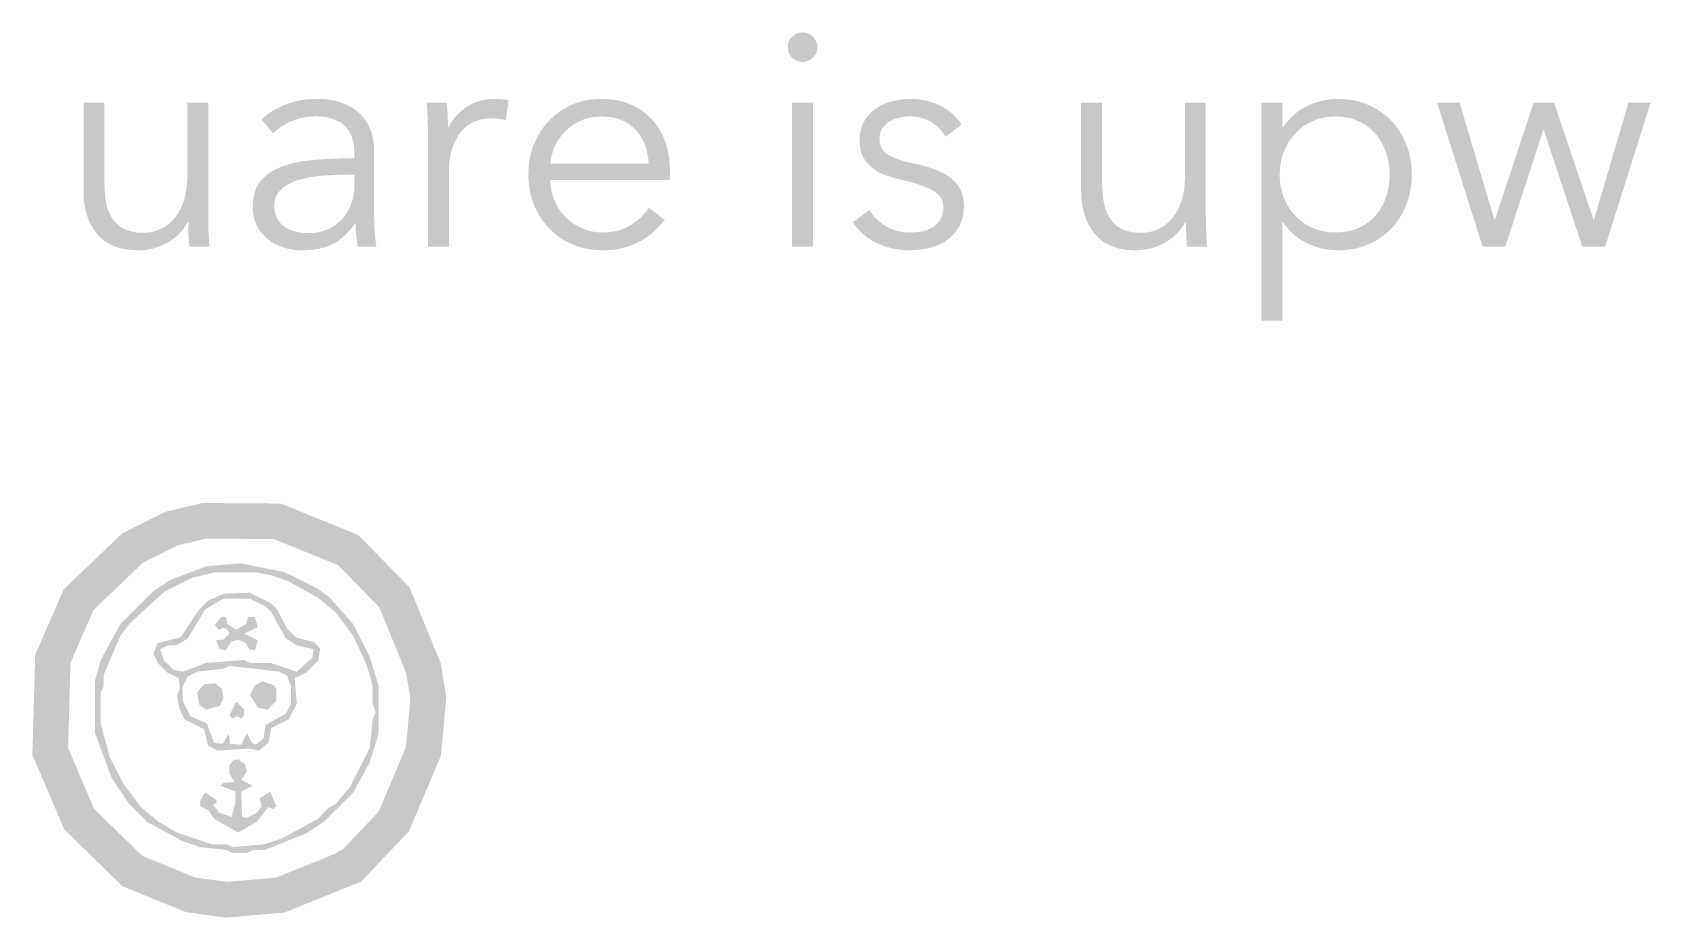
# Model space of a CAD drawing. Header units: millimetres. Extents: x 6 to 297, y 55 to 451.
# Drawn here: x 41.02 to 54.69, y 225.33 to 232.81 of the extents above; entities that cross this region are included whole.
import ezdxf

# ---------------------------------------------------------------- set-up
doc = ezdxf.new("R2010")
doc.units = ezdxf.units.MM
doc.layers.add('RASTER', color=7, linetype='Continuous')

msp = doc.modelspace()

# ---------------------------------------------------------------- hatches: boundary and pattern name
at = {"layer": 'RASTER'}
h = msp.add_hatch(color=7, dxfattribs=at)
h.paths.add_polyline_path([(47.616, 231), (47.439, 231), (47.439, 232.217), (47.616, 232.217)])
h.paths.add_polyline_path([(47.652, 232.685), (47.652, 232.671), (47.65, 232.659), (47.647, 232.647), (47.642, 232.635), (47.637, 232.624), (47.63, 232.614), (47.622, 232.604), (47.613, 232.595), (47.603, 232.587), (47.593, 232.58), (47.583, 232.574), (47.572, 232.569), (47.561, 232.565), (47.55, 232.562), (47.539, 232.561), (47.527, 232.56), (47.516, 232.561), (47.504, 232.562), (47.493, 232.565), (47.483, 232.569), (47.472, 232.574), (47.462, 232.58), (47.451, 232.587), (47.442, 232.595), (47.432, 232.604), (47.425, 232.614), (47.418, 232.624), (47.412, 232.635), (47.408, 232.647), (47.405, 232.659), (47.403, 232.671), (47.403, 232.685), (47.403, 232.698), (47.405, 232.711), (47.408, 232.723), (47.412, 232.735), (47.418, 232.745), (47.425, 232.756), (47.432, 232.765), (47.442, 232.775), (47.451, 232.783), (47.462, 232.79), (47.472, 232.796), (47.483, 232.801), (47.493, 232.805), (47.504, 232.807), (47.516, 232.809), (47.527, 232.81), (47.539, 232.809), (47.55, 232.807), (47.561, 232.805), (47.572, 232.801), (47.583, 232.796), (47.593, 232.79), (47.603, 232.783), (47.613, 232.775), (47.622, 232.765), (47.63, 232.756), (47.637, 232.745), (47.642, 232.735), (47.647, 232.723), (47.65, 232.711), (47.652, 232.698), (47.652, 232.685)])
h = msp.add_hatch(color=7, dxfattribs=at)
h.paths.add_polyline_path([(43.742, 231.785), (43.74, 231.824), (43.737, 231.859), (43.73, 231.893), (43.721, 231.924), (43.709, 231.952), (43.695, 231.978), (43.678, 232.001), (43.659, 232.022), (43.637, 232.04), (43.612, 232.056), (43.586, 232.069), (43.557, 232.08), (43.525, 232.089), (43.491, 232.095), (43.455, 232.099), (43.417, 232.1), (43.39, 232.099), (43.363, 232.097), (43.337, 232.094), (43.311, 232.09), (43.286, 232.085), (43.262, 232.078), (43.238, 232.07), (43.214, 232.061), (43.191, 232.051), (43.169, 232.04), (43.148, 232.028), (43.128, 232.015), (43.108, 232.002), (43.09, 231.988), (43.072, 231.973), (43.055, 231.957), (42.957, 232.074), (42.976, 232.092), (42.997, 232.11), (43.02, 232.127), (43.044, 232.143), (43.07, 232.158), (43.097, 232.172), (43.125, 232.186), (43.156, 232.199), (43.187, 232.21), (43.219, 232.22), (43.253, 232.229), (43.287, 232.236), (43.323, 232.241), (43.359, 232.245), (43.397, 232.247), (43.435, 232.248), (43.459, 232.248), (43.484, 232.246), (43.507, 232.244), (43.531, 232.241), (43.553, 232.237), (43.576, 232.233), (43.598, 232.227), (43.62, 232.221), (43.641, 232.213), (43.661, 232.205), (43.681, 232.196), (43.7, 232.187), (43.719, 232.176), (43.737, 232.164), (43.754, 232.152), (43.77, 232.139), (43.786, 232.125), (43.801, 232.11), (43.815, 232.094), (43.828, 232.077), (43.84, 232.059), (43.852, 232.041), (43.862, 232.021), (43.872, 232.001), (43.88, 231.98), (43.888, 231.958), (43.894, 231.935), (43.899, 231.911), (43.903, 231.886), (43.906, 231.86), (43.908, 231.834), (43.908, 231.806), (43.908, 231.273), (43.908, 231.255), (43.909, 231.238), (43.909, 231.22), (43.909, 231.201), (43.91, 231.183), (43.911, 231.165), (43.912, 231.146), (43.913, 231.127), (43.915, 231.109), (43.916, 231.091), (43.918, 231.074), (43.92, 231.058), (43.922, 231.042), (43.924, 231.027), (43.926, 231.013), (43.929, 231), (43.77, 231), (43.768, 231.011), (43.767, 231.023), (43.765, 231.034), (43.763, 231.046), (43.762, 231.058), (43.76, 231.071), (43.759, 231.083), (43.757, 231.096), (43.756, 231.109), (43.755, 231.122), (43.754, 231.135), (43.754, 231.148), (43.753, 231.16), (43.753, 231.173), (43.752, 231.185), (43.752, 231.198), (43.747, 231.198), (43.726, 231.168), (43.704, 231.141), (43.681, 231.116), (43.658, 231.093), (43.634, 231.072), (43.61, 231.053), (43.584, 231.037), (43.558, 231.022), (43.532, 231.01), (43.503, 230.999), (43.473, 230.99), (43.442, 230.982), (43.41, 230.976), (43.376, 230.972), (43.341, 230.97), (43.305, 230.969), (43.287, 230.969), (43.27, 230.97), (43.252, 230.972), (43.234, 230.974), (43.216, 230.976), (43.198, 230.98), (43.179, 230.984), (43.161, 230.988), (43.142, 230.994), (43.124, 231), (43.107, 231.006), (43.09, 231.014), (43.073, 231.022), (43.057, 231.031), (43.041, 231.041), (43.025, 231.052), (43.011, 231.063), (42.996, 231.076), (42.983, 231.089), (42.97, 231.103), (42.957, 231.117), (42.946, 231.133), (42.934, 231.149), (42.924, 231.166), (42.915, 231.184), (42.906, 231.203), (42.9, 231.223), (42.894, 231.244), (42.889, 231.266), (42.886, 231.289), (42.884, 231.313), (42.884, 231.338), (42.885, 231.372), (42.888, 231.405), (42.894, 231.435), (42.902, 231.464), (42.912, 231.491), (42.924, 231.516), (42.939, 231.539), (42.955, 231.56), (42.974, 231.58), (42.994, 231.599), (43.016, 231.616), (43.039, 231.632), (43.063, 231.646), (43.09, 231.66), (43.117, 231.672), (43.146, 231.682), (43.177, 231.692), (43.208, 231.701), (43.241, 231.709), (43.275, 231.716), (43.31, 231.722), (43.346, 231.727), (43.383, 231.731), (43.421, 231.735), (43.46, 231.737), (43.499, 231.74), (43.538, 231.742), (43.578, 231.743), (43.619, 231.745), (43.659, 231.745), (43.7, 231.746), (43.742, 231.746)])
h.paths.add_polyline_path([(43.69, 231.608), (43.662, 231.608), (43.635, 231.608), (43.608, 231.607), (43.58, 231.606), (43.553, 231.605), (43.525, 231.603), (43.498, 231.601), (43.47, 231.599), (43.443, 231.597), (43.416, 231.594), (43.39, 231.59), (43.365, 231.586), (43.34, 231.581), (43.316, 231.575), (43.293, 231.569), (43.27, 231.563), (43.248, 231.556), (43.227, 231.548), (43.207, 231.539), (43.188, 231.529), (43.17, 231.519), (43.154, 231.508), (43.138, 231.496), (43.123, 231.484), (43.11, 231.47), (43.098, 231.455), (43.088, 231.44), (43.08, 231.423), (43.074, 231.405), (43.069, 231.387), (43.067, 231.367), (43.066, 231.346), (43.066, 231.33), (43.067, 231.315), (43.069, 231.3), (43.072, 231.286), (43.075, 231.273), (43.08, 231.26), (43.085, 231.248), (43.09, 231.237), (43.097, 231.226), (43.104, 231.216), (43.111, 231.206), (43.119, 231.197), (43.128, 231.188), (43.137, 231.18), (43.147, 231.172), (43.157, 231.165), (43.167, 231.159), (43.178, 231.152), (43.189, 231.147), (43.201, 231.142), (43.212, 231.137), (43.224, 231.133), (43.237, 231.129), (43.249, 231.126), (43.262, 231.123), (43.275, 231.121), (43.287, 231.119), (43.3, 231.117), (43.313, 231.116), (43.326, 231.115), (43.339, 231.115), (43.352, 231.114), (43.375, 231.115), (43.397, 231.116), (43.419, 231.119), (43.44, 231.123), (43.461, 231.127), (43.48, 231.133), (43.5, 231.139), (43.518, 231.147), (43.536, 231.155), (43.553, 231.165), (43.57, 231.175), (43.585, 231.185), (43.6, 231.197), (43.614, 231.209), (43.628, 231.222), (43.64, 231.235), (43.652, 231.25), (43.664, 231.264), (43.674, 231.28), (43.684, 231.295), (43.693, 231.312), (43.701, 231.329), (43.709, 231.346), (43.716, 231.364), (43.722, 231.382), (43.727, 231.401), (43.732, 231.42), (43.735, 231.439), (43.738, 231.458), (43.74, 231.478), (43.741, 231.497), (43.742, 231.517), (43.742, 231.608)], flags=0)
for points in [[(44.363, 231.949), (44.363, 231.962), (44.363, 231.975), (44.363, 231.99), (44.363, 232.006), (44.362, 232.022), (44.362, 232.039), (44.361, 232.057), (44.361, 232.076), (44.36, 232.096), (44.359, 232.114), (44.358, 232.133), (44.357, 232.15), (44.356, 232.168), (44.355, 232.185), (44.354, 232.201), (44.353, 232.217), (44.522, 232.217), (44.523, 232.204), (44.524, 232.191), (44.525, 232.178), (44.526, 232.165), (44.527, 232.151), (44.528, 232.137), (44.529, 232.122), (44.53, 232.108), (44.53, 232.093), (44.531, 232.079), (44.531, 232.066), (44.532, 232.053), (44.532, 232.041), (44.532, 232.03), (44.532, 232.019), (44.532, 232.009), (44.537, 232.009), (44.551, 232.035), (44.567, 232.06), (44.584, 232.083), (44.602, 232.105), (44.623, 232.126), (44.645, 232.146), (44.668, 232.164), (44.693, 232.182), (44.72, 232.197), (44.747, 232.211), (44.775, 232.222), (44.804, 232.231), (44.834, 232.239), (44.864, 232.244), (44.895, 232.247), (44.927, 232.248), (44.936, 232.248), (44.944, 232.248), (44.952, 232.248), (44.96, 232.247), (44.967, 232.247), (44.974, 232.247), (44.982, 232.246), (44.988, 232.245), (44.995, 232.245), (45.002, 232.244), (45.009, 232.243), (45.016, 232.242), (45.023, 232.24), (45.03, 232.239), (45.037, 232.237), (45.044, 232.235), (45.021, 232.069), (45.017, 232.07), (45.012, 232.071), (45.006, 232.073), (45, 232.074), (44.993, 232.075), (44.986, 232.076), (44.978, 232.078), (44.969, 232.079), (44.96, 232.08), (44.951, 232.081), (44.942, 232.082), (44.933, 232.083), (44.924, 232.083), (44.914, 232.084), (44.905, 232.084), (44.896, 232.084), (44.879, 232.084), (44.861, 232.083), (44.844, 232.081), (44.827, 232.078), (44.81, 232.074), (44.794, 232.07), (44.777, 232.064), (44.761, 232.058), (44.745, 232.051), (44.73, 232.043), (44.715, 232.034), (44.7, 232.025), (44.686, 232.014), (44.673, 232.002), (44.66, 231.99), (44.648, 231.976), (44.636, 231.962), (44.625, 231.946), (44.614, 231.93), (44.604, 231.913), (44.595, 231.894), (44.586, 231.875), (44.578, 231.855), (44.57, 231.833), (44.563, 231.811), (44.557, 231.788), (44.552, 231.763), (44.547, 231.737), (44.544, 231.711), (44.542, 231.683), (44.54, 231.654), (44.54, 231.624), (44.54, 231), (44.363, 231), (44.363, 231.949)], [(48.734, 231.928), (48.723, 231.947), (48.712, 231.964), (48.699, 231.981), (48.685, 231.997), (48.669, 232.012), (48.653, 232.026), (48.635, 232.039), (48.616, 232.052), (48.595, 232.063), (48.574, 232.073), (48.553, 232.081), (48.531, 232.088), (48.508, 232.093), (48.484, 232.097), (48.46, 232.099), (48.435, 232.1), (48.423, 232.1), (48.411, 232.099), (48.4, 232.098), (48.388, 232.097), (48.376, 232.096), (48.365, 232.094), (48.353, 232.092), (48.341, 232.089), (48.33, 232.087), (48.318, 232.083), (48.308, 232.08), (48.297, 232.076), (48.287, 232.071), (48.277, 232.066), (48.267, 232.061), (48.258, 232.056), (48.249, 232.05), (48.241, 232.043), (48.233, 232.036), (48.225, 232.029), (48.218, 232.021), (48.211, 232.013), (48.205, 232.005), (48.199, 231.996), (48.194, 231.986), (48.19, 231.977), (48.186, 231.967), (48.183, 231.956), (48.181, 231.945), (48.179, 231.934), (48.178, 231.922), (48.177, 231.91), (48.178, 231.889), (48.182, 231.87), (48.187, 231.851), (48.195, 231.834), (48.205, 231.818), (48.217, 231.804), (48.231, 231.791), (48.248, 231.779), (48.266, 231.768), (48.288, 231.757), (48.312, 231.747), (48.338, 231.737), (48.367, 231.727), (48.398, 231.718), (48.432, 231.71), (48.469, 231.702), (48.521, 231.69), (48.569, 231.677), (48.615, 231.663), (48.656, 231.648), (48.694, 231.631), (48.729, 231.613), (48.76, 231.594), (48.787, 231.573), (48.811, 231.551), (48.832, 231.527), (48.85, 231.502), (48.864, 231.474), (48.875, 231.445), (48.883, 231.414), (48.888, 231.381), (48.89, 231.346), (48.889, 231.32), (48.887, 231.296), (48.884, 231.272), (48.88, 231.25), (48.874, 231.228), (48.867, 231.208), (48.859, 231.189), (48.85, 231.17), (48.839, 231.153), (48.828, 231.136), (48.816, 231.12), (48.803, 231.105), (48.789, 231.091), (48.775, 231.078), (48.76, 231.065), (48.744, 231.053), (48.728, 231.042), (48.711, 231.032), (48.693, 231.023), (48.675, 231.014), (48.656, 231.007), (48.637, 231), (48.618, 230.994), (48.597, 230.988), (48.577, 230.984), (48.556, 230.98), (48.536, 230.976), (48.515, 230.974), (48.494, 230.972), (48.474, 230.97), (48.453, 230.969), (48.432, 230.969), (48.398, 230.97), (48.364, 230.972), (48.33, 230.977), (48.296, 230.983), (48.263, 230.991), (48.23, 231.001), (48.197, 231.013), (48.164, 231.026), (48.133, 231.041), (48.102, 231.059), (48.073, 231.078), (48.046, 231.099), (48.02, 231.123), (47.996, 231.148), (47.973, 231.176), (47.951, 231.205), (48.092, 231.309), (48.104, 231.29), (48.118, 231.271), (48.133, 231.253), (48.149, 231.235), (48.167, 231.219), (48.187, 231.203), (48.207, 231.188), (48.229, 231.174), (48.252, 231.161), (48.276, 231.15), (48.3, 231.141), (48.325, 231.133), (48.35, 231.127), (48.376, 231.123), (48.403, 231.12), (48.43, 231.12), (48.444, 231.12), (48.458, 231.12), (48.472, 231.121), (48.485, 231.122), (48.499, 231.124), (48.512, 231.125), (48.526, 231.128), (48.539, 231.13), (48.552, 231.133), (48.564, 231.136), (48.576, 231.14), (48.588, 231.144), (48.599, 231.149), (48.609, 231.154), (48.62, 231.16), (48.63, 231.166), (48.639, 231.173), (48.648, 231.18), (48.657, 231.188), (48.665, 231.196), (48.672, 231.204), (48.68, 231.213), (48.686, 231.223), (48.692, 231.233), (48.698, 231.243), (48.702, 231.254), (48.706, 231.266), (48.71, 231.278), (48.712, 231.291), (48.714, 231.304), (48.715, 231.318), (48.716, 231.333), (48.714, 231.356), (48.71, 231.378), (48.703, 231.398), (48.693, 231.417), (48.68, 231.434), (48.664, 231.45), (48.645, 231.464), (48.623, 231.477), (48.599, 231.489), (48.572, 231.501), (48.543, 231.512), (48.511, 231.524), (48.476, 231.535), (48.439, 231.546), (48.399, 231.556), (48.357, 231.567), (48.343, 231.57), (48.329, 231.574), (48.315, 231.577), (48.301, 231.581), (48.286, 231.586), (48.271, 231.59), (48.256, 231.595), (48.241, 231.599), (48.226, 231.604), (48.211, 231.61), (48.197, 231.616), (48.182, 231.623), (48.168, 231.631), (48.155, 231.639), (48.141, 231.647), (48.128, 231.657), (48.115, 231.666), (48.103, 231.677), (48.092, 231.688), (48.081, 231.699), (48.07, 231.711), (48.06, 231.724), (48.051, 231.737), (48.042, 231.751), (48.034, 231.766), (48.027, 231.782), (48.022, 231.798), (48.017, 231.816), (48.013, 231.834), (48.011, 231.853), (48.009, 231.873), (48.008, 231.894), (48.009, 231.917), (48.011, 231.939), (48.014, 231.961), (48.018, 231.981), (48.023, 232.001), (48.029, 232.019), (48.036, 232.037), (48.045, 232.054), (48.054, 232.071), (48.065, 232.086), (48.076, 232.101), (48.087, 232.115), (48.1, 232.128), (48.113, 232.141), (48.127, 232.152), (48.142, 232.164), (48.158, 232.174), (48.174, 232.184), (48.191, 232.193), (48.208, 232.201), (48.225, 232.208), (48.243, 232.215), (48.262, 232.222), (48.281, 232.227), (48.301, 232.232), (48.321, 232.236), (48.341, 232.24), (48.361, 232.243), (48.381, 232.245), (48.401, 232.247), (48.422, 232.248), (48.443, 232.248), (48.474, 232.247), (48.506, 232.244), (48.537, 232.24), (48.568, 232.234), (48.599, 232.226), (48.629, 232.216), (48.66, 232.204), (48.69, 232.191), (48.719, 232.176), (48.746, 232.159), (48.771, 232.141), (48.794, 232.122), (48.816, 232.101), (48.835, 232.079), (48.853, 232.055), (48.869, 232.03)], [(42.348, 231), (42.347, 231.013), (42.346, 231.025), (42.345, 231.039), (42.344, 231.052), (42.343, 231.066), (42.342, 231.08), (42.341, 231.094), (42.34, 231.109), (42.34, 231.124), (42.339, 231.138), (42.339, 231.151), (42.338, 231.164), (42.338, 231.176), (42.338, 231.187), (42.338, 231.198), (42.338, 231.208), (42.333, 231.208), (42.319, 231.182), (42.303, 231.157), (42.284, 231.134), (42.264, 231.111), (42.242, 231.09), (42.218, 231.071), (42.192, 231.052), (42.164, 231.035), (42.134, 231.02), (42.104, 231.006), (42.074, 230.995), (42.043, 230.985), (42.012, 230.978), (41.981, 230.973), (41.949, 230.97), (41.917, 230.969), (41.861, 230.971), (41.808, 230.977), (41.759, 230.988), (41.714, 231.003), (41.673, 231.023), (41.635, 231.046), (41.6, 231.074), (41.57, 231.107), (41.542, 231.142), (41.519, 231.181), (41.499, 231.222), (41.483, 231.267), (41.47, 231.313), (41.461, 231.363), (41.456, 231.415), (41.454, 231.471), (41.454, 232.217), (41.631, 232.217), (41.631, 231.543), (41.631, 231.52), (41.632, 231.496), (41.633, 231.474), (41.635, 231.452), (41.637, 231.43), (41.639, 231.409), (41.643, 231.389), (41.646, 231.369), (41.65, 231.35), (41.655, 231.332), (41.661, 231.314), (41.667, 231.297), (41.674, 231.28), (41.682, 231.265), (41.69, 231.25), (41.699, 231.235), (41.709, 231.222), (41.72, 231.209), (41.731, 231.197), (41.744, 231.186), (41.757, 231.175), (41.771, 231.165), (41.785, 231.156), (41.801, 231.148), (41.817, 231.141), (41.835, 231.135), (41.853, 231.129), (41.873, 231.125), (41.893, 231.121), (41.915, 231.119), (41.937, 231.117), (41.961, 231.117), (41.978, 231.117), (41.996, 231.119), (42.013, 231.121), (42.03, 231.124), (42.047, 231.128), (42.064, 231.133), (42.081, 231.139), (42.097, 231.146), (42.114, 231.153), (42.13, 231.162), (42.145, 231.171), (42.16, 231.182), (42.175, 231.193), (42.189, 231.205), (42.202, 231.219), (42.216, 231.233), (42.228, 231.248), (42.24, 231.264), (42.252, 231.281), (42.262, 231.299), (42.272, 231.318), (42.282, 231.338), (42.291, 231.359), (42.299, 231.381), (42.306, 231.404), (42.312, 231.428), (42.318, 231.453), (42.322, 231.479), (42.326, 231.506), (42.328, 231.534), (42.33, 231.563), (42.33, 231.593), (42.33, 232.217), (42.507, 232.217), (42.507, 231.268), (42.507, 231.255), (42.507, 231.241), (42.507, 231.227), (42.507, 231.211), (42.508, 231.195), (42.508, 231.178), (42.509, 231.159), (42.509, 231.14), (42.51, 231.121), (42.511, 231.102), (42.512, 231.084), (42.513, 231.066), (42.514, 231.049), (42.515, 231.032), (42.516, 231.016), (42.517, 231)], [(50.775, 231), (50.774, 231.013), (50.772, 231.025), (50.771, 231.039), (50.77, 231.052), (50.769, 231.066), (50.768, 231.08), (50.768, 231.094), (50.767, 231.109), (50.766, 231.124), (50.766, 231.138), (50.765, 231.151), (50.765, 231.164), (50.765, 231.176), (50.765, 231.187), (50.764, 231.198), (50.764, 231.208), (50.759, 231.208), (50.745, 231.182), (50.729, 231.157), (50.711, 231.134), (50.691, 231.111), (50.669, 231.09), (50.645, 231.071), (50.618, 231.052), (50.59, 231.035), (50.561, 231.02), (50.531, 231.006), (50.501, 230.995), (50.47, 230.985), (50.439, 230.978), (50.407, 230.973), (50.375, 230.97), (50.343, 230.969), (50.287, 230.971), (50.235, 230.977), (50.186, 230.988), (50.141, 231.003), (50.099, 231.023), (50.061, 231.046), (50.027, 231.074), (49.996, 231.107), (49.969, 231.142), (49.945, 231.181), (49.926, 231.222), (49.909, 231.267), (49.897, 231.313), (49.888, 231.363), (49.882, 231.415), (49.88, 231.471), (49.88, 232.217), (50.057, 232.217), (50.057, 231.543), (50.057, 231.52), (50.058, 231.496), (50.059, 231.474), (50.061, 231.452), (50.063, 231.43), (50.066, 231.409), (50.069, 231.389), (50.073, 231.369), (50.077, 231.35), (50.082, 231.332), (50.088, 231.314), (50.094, 231.297), (50.101, 231.28), (50.109, 231.265), (50.117, 231.25), (50.126, 231.235), (50.136, 231.222), (50.147, 231.209), (50.158, 231.197), (50.17, 231.186), (50.183, 231.175), (50.197, 231.165), (50.212, 231.156), (50.228, 231.148), (50.244, 231.141), (50.261, 231.135), (50.28, 231.129), (50.299, 231.125), (50.32, 231.121), (50.341, 231.119), (50.364, 231.117), (50.387, 231.117), (50.405, 231.117), (50.422, 231.119), (50.44, 231.121), (50.457, 231.124), (50.474, 231.128), (50.491, 231.133), (50.507, 231.139), (50.524, 231.146), (50.54, 231.153), (50.556, 231.162), (50.572, 231.171), (50.587, 231.182), (50.601, 231.193), (50.615, 231.205), (50.629, 231.219), (50.642, 231.233), (50.655, 231.248), (50.667, 231.264), (50.678, 231.281), (50.689, 231.299), (50.699, 231.318), (50.709, 231.338), (50.717, 231.359), (50.725, 231.381), (50.733, 231.404), (50.739, 231.428), (50.744, 231.453), (50.749, 231.479), (50.752, 231.506), (50.755, 231.534), (50.756, 231.563), (50.757, 231.593), (50.757, 232.217), (50.933, 232.217), (50.933, 231.268), (50.933, 231.255), (50.934, 231.241), (50.934, 231.227), (50.934, 231.211), (50.934, 231.195), (50.935, 231.178), (50.935, 231.159), (50.936, 231.14), (50.937, 231.121), (50.937, 231.102), (50.938, 231.084), (50.939, 231.066), (50.94, 231.049), (50.941, 231.032), (50.943, 231.016), (50.944, 231)], [(53.076, 232.217), (53.37, 231.229), (53.375, 231.229), (53.702, 232.217), (53.874, 232.217), (54.207, 231.229), (54.212, 231.229), (54.503, 232.217), (54.69, 232.217), (54.306, 231), (54.113, 231), (53.788, 231.985), (53.783, 231.985), (53.463, 231), (53.271, 231), (52.886, 232.217)]]:
    msp.add_hatch(color=7, dxfattribs=at).paths.add_polyline_path(points)
h = msp.add_hatch(color=7, dxfattribs=at)
h.paths.add_polyline_path([(46.227, 231.702), (46.224, 231.744), (46.218, 231.784), (46.208, 231.822), (46.196, 231.859), (46.181, 231.894), (46.162, 231.926), (46.141, 231.958), (46.117, 231.987), (46.09, 232.013), (46.06, 232.036), (46.028, 232.056), (45.992, 232.072), (45.955, 232.084), (45.914, 232.093), (45.87, 232.098), (45.824, 232.1), (45.803, 232.099), (45.781, 232.098), (45.76, 232.095), (45.739, 232.092), (45.719, 232.087), (45.699, 232.082), (45.68, 232.075), (45.661, 232.067), (45.642, 232.059), (45.624, 232.05), (45.607, 232.04), (45.59, 232.029), (45.573, 232.018), (45.558, 232.005), (45.543, 231.993), (45.528, 231.979), (45.514, 231.965), (45.501, 231.95), (45.488, 231.935), (45.477, 231.919), (45.466, 231.903), (45.455, 231.886), (45.446, 231.869), (45.437, 231.852), (45.429, 231.834), (45.422, 231.815), (45.416, 231.797), (45.41, 231.778), (45.406, 231.76), (45.402, 231.741), (45.4, 231.721), (45.398, 231.702)], flags=0)
h.paths.add_polyline_path([(46.407, 231.645), (46.407, 231.64), (46.407, 231.636), (46.407, 231.631), (46.407, 231.626), (46.407, 231.621), (46.407, 231.616), (46.407, 231.611), (46.407, 231.606), (46.407, 231.601), (46.407, 231.595), (46.406, 231.59), (46.406, 231.584), (46.406, 231.579), (46.405, 231.573), (46.405, 231.567), (46.404, 231.562), (45.395, 231.562), (45.397, 231.539), (45.399, 231.517), (45.402, 231.495), (45.406, 231.473), (45.411, 231.452), (45.417, 231.431), (45.424, 231.41), (45.432, 231.39), (45.441, 231.37), (45.45, 231.351), (45.461, 231.332), (45.472, 231.315), (45.484, 231.297), (45.497, 231.281), (45.511, 231.265), (45.525, 231.25), (45.541, 231.235), (45.557, 231.221), (45.573, 231.208), (45.59, 231.196), (45.608, 231.184), (45.627, 231.174), (45.646, 231.164), (45.666, 231.155), (45.686, 231.146), (45.707, 231.139), (45.728, 231.133), (45.75, 231.128), (45.772, 231.125), (45.794, 231.122), (45.817, 231.12), (45.84, 231.12), (45.874, 231.121), (45.907, 231.124), (45.938, 231.129), (45.968, 231.136), (45.998, 231.144), (46.025, 231.155), (46.052, 231.168), (46.078, 231.183), (46.102, 231.2), (46.125, 231.216), (46.146, 231.234), (46.166, 231.252), (46.184, 231.271), (46.201, 231.29), (46.216, 231.31), (46.23, 231.33), (46.363, 231.226), (46.335, 231.193), (46.307, 231.162), (46.278, 231.134), (46.248, 231.108), (46.217, 231.084), (46.186, 231.063), (46.155, 231.045), (46.122, 231.029), (46.089, 231.015), (46.055, 231.002), (46.021, 230.992), (45.986, 230.984), (45.95, 230.977), (45.914, 230.973), (45.877, 230.97), (45.84, 230.969), (45.807, 230.97), (45.774, 230.972), (45.741, 230.976), (45.71, 230.981), (45.679, 230.988), (45.648, 230.996), (45.618, 231.006), (45.589, 231.017), (45.561, 231.03), (45.533, 231.043), (45.507, 231.058), (45.482, 231.074), (45.457, 231.092), (45.434, 231.11), (45.412, 231.13), (45.39, 231.151), (45.37, 231.173), (45.351, 231.196), (45.333, 231.22), (45.316, 231.244), (45.3, 231.27), (45.285, 231.297), (45.271, 231.325), (45.259, 231.354), (45.248, 231.383), (45.238, 231.413), (45.23, 231.444), (45.223, 231.476), (45.218, 231.508), (45.214, 231.541), (45.212, 231.574), (45.211, 231.608), (45.212, 231.643), (45.214, 231.676), (45.217, 231.709), (45.223, 231.741), (45.229, 231.773), (45.237, 231.803), (45.247, 231.834), (45.258, 231.863), (45.27, 231.892), (45.283, 231.92), (45.298, 231.947), (45.314, 231.972), (45.33, 231.997), (45.348, 232.021), (45.367, 232.044), (45.388, 232.066), (45.409, 232.087), (45.431, 232.107), (45.454, 232.125), (45.478, 232.142), (45.503, 232.159), (45.528, 232.173), (45.555, 232.187), (45.583, 232.2), (45.611, 232.211), (45.64, 232.221), (45.669, 232.229), (45.699, 232.236), (45.729, 232.241), (45.761, 232.245), (45.792, 232.247), (45.824, 232.248), (45.86, 232.247), (45.894, 232.245), (45.927, 232.241), (45.959, 232.236), (45.99, 232.229), (46.02, 232.221), (46.049, 232.211), (46.077, 232.2), (46.103, 232.187), (46.129, 232.174), (46.153, 232.159), (46.177, 232.143), (46.199, 232.127), (46.22, 232.109), (46.24, 232.09), (46.259, 232.07), (46.276, 232.049), (46.293, 232.027), (46.308, 232.005), (46.323, 231.981), (46.336, 231.957), (46.348, 231.932), (46.359, 231.906), (46.369, 231.879), (46.378, 231.851), (46.386, 231.823), (46.392, 231.795), (46.397, 231.766), (46.401, 231.736), (46.404, 231.706), (46.406, 231.676), (46.407, 231.645)])
h = msp.add_hatch(color=7, dxfattribs=at)
h.paths.add_polyline_path([(51.578, 230.376), (51.401, 230.376), (51.401, 232.217), (51.578, 232.217), (51.578, 232.006), (51.586, 232.006), (51.606, 232.035), (51.627, 232.062), (51.65, 232.088), (51.674, 232.111), (51.7, 232.133), (51.728, 232.153), (51.757, 232.171), (51.787, 232.187), (51.819, 232.201), (51.851, 232.214), (51.883, 232.224), (51.915, 232.233), (51.947, 232.239), (51.979, 232.244), (52.011, 232.247), (52.044, 232.248), (52.079, 232.247), (52.113, 232.245), (52.147, 232.241), (52.18, 232.236), (52.212, 232.229), (52.243, 232.22), (52.273, 232.21), (52.302, 232.199), (52.331, 232.186), (52.358, 232.172), (52.384, 232.156), (52.41, 232.14), (52.434, 232.123), (52.457, 232.104), (52.479, 232.084), (52.5, 232.063), (52.52, 232.041), (52.539, 232.019), (52.556, 231.995), (52.573, 231.97), (52.588, 231.944), (52.602, 231.917), (52.615, 231.889), (52.627, 231.861), (52.638, 231.831), (52.647, 231.801), (52.655, 231.77), (52.661, 231.739), (52.666, 231.707), (52.67, 231.675), (52.672, 231.642), (52.673, 231.608), (52.672, 231.575), (52.67, 231.542), (52.666, 231.51), (52.661, 231.478), (52.655, 231.447), (52.647, 231.416), (52.638, 231.386), (52.627, 231.356), (52.615, 231.327), (52.602, 231.3), (52.588, 231.273), (52.573, 231.247), (52.556, 231.222), (52.539, 231.198), (52.52, 231.175), (52.5, 231.153), (52.479, 231.133), (52.457, 231.113), (52.434, 231.094), (52.41, 231.077), (52.384, 231.06), (52.358, 231.045), (52.331, 231.031), (52.302, 231.018), (52.273, 231.007), (52.243, 230.997), (52.212, 230.988), (52.18, 230.981), (52.147, 230.976), (52.113, 230.972), (52.079, 230.97), (52.044, 230.969), (52.011, 230.97), (51.979, 230.973), (51.947, 230.977), (51.915, 230.984), (51.883, 230.993), (51.851, 231.003), (51.819, 231.016), (51.787, 231.03), (51.757, 231.046), (51.728, 231.064), (51.7, 231.083), (51.674, 231.104), (51.65, 231.127), (51.627, 231.152), (51.606, 231.178), (51.586, 231.205), (51.578, 231.205)])
h.paths.add_polyline_path([(52.486, 231.608), (52.485, 231.634), (52.484, 231.658), (52.481, 231.683), (52.478, 231.707), (52.473, 231.731), (52.468, 231.754), (52.462, 231.777), (52.454, 231.8), (52.446, 231.822), (52.437, 231.843), (52.427, 231.863), (52.416, 231.883), (52.405, 231.902), (52.392, 231.921), (52.379, 231.939), (52.365, 231.956), (52.35, 231.972), (52.334, 231.987), (52.317, 232.001), (52.299, 232.015), (52.281, 232.028), (52.262, 232.04), (52.241, 232.051), (52.22, 232.061), (52.199, 232.07), (52.176, 232.078), (52.153, 232.085), (52.129, 232.09), (52.104, 232.094), (52.079, 232.097), (52.052, 232.099), (52.025, 232.1), (52, 232.099), (51.976, 232.097), (51.952, 232.094), (51.928, 232.09), (51.905, 232.085), (51.882, 232.079), (51.86, 232.071), (51.838, 232.062), (51.817, 232.052), (51.797, 232.041), (51.777, 232.03), (51.758, 232.017), (51.74, 232.004), (51.723, 231.989), (51.706, 231.974), (51.69, 231.958), (51.675, 231.941), (51.661, 231.923), (51.647, 231.905), (51.634, 231.886), (51.623, 231.866), (51.612, 231.845), (51.602, 231.824), (51.592, 231.802), (51.584, 231.779), (51.577, 231.756), (51.571, 231.733), (51.566, 231.709), (51.562, 231.684), (51.56, 231.66), (51.558, 231.634), (51.557, 231.608), (51.558, 231.583), (51.56, 231.557), (51.562, 231.532), (51.566, 231.508), (51.571, 231.484), (51.577, 231.46), (51.584, 231.437), (51.592, 231.415), (51.602, 231.393), (51.612, 231.371), (51.623, 231.351), (51.634, 231.331), (51.647, 231.312), (51.661, 231.294), (51.675, 231.277), (51.69, 231.26), (51.706, 231.244), (51.723, 231.229), (51.74, 231.215), (51.758, 231.202), (51.777, 231.189), (51.797, 231.178), (51.817, 231.167), (51.838, 231.157), (51.86, 231.148), (51.882, 231.141), (51.905, 231.134), (51.928, 231.129), (51.952, 231.125), (51.976, 231.122), (52, 231.12), (52.025, 231.12), (52.052, 231.12), (52.079, 231.122), (52.104, 231.125), (52.129, 231.129), (52.153, 231.134), (52.176, 231.141), (52.199, 231.148), (52.22, 231.157), (52.241, 231.167), (52.262, 231.178), (52.281, 231.19), (52.299, 231.202), (52.317, 231.216), (52.334, 231.23), (52.35, 231.245), (52.365, 231.261), (52.379, 231.278), (52.392, 231.296), (52.405, 231.314), (52.416, 231.333), (52.427, 231.353), (52.437, 231.374), (52.446, 231.395), (52.454, 231.417), (52.462, 231.44), (52.468, 231.463), (52.473, 231.486), (52.478, 231.51), (52.481, 231.534), (52.484, 231.558), (52.485, 231.583), (52.486, 231.608)], flags=0)
h = msp.add_hatch(color=7, dxfattribs=at)
h.paths.add_polyline_path([(42.457, 228.835), (43.122, 228.83), (43.775, 228.565), (44.208, 228.122), (44.47, 227.484), (44.518, 227.194), (44.472, 226.699), (44.203, 226.063), (43.801, 225.639), (43.152, 225.376), (42.658, 225.333), (42.319, 225.38), (41.783, 225.598), (41.291, 226.079), (41.022, 226.708), (41.046, 227.553), (41.287, 228.106), (41.779, 228.577), (42.143, 228.76)])
h.paths.add_polyline_path([(42.492, 228.535), (42.247, 228.477), (41.954, 228.329), (41.538, 227.931), (41.344, 227.486), (41.324, 226.765), (41.543, 226.252), (41.951, 225.854), (42.398, 225.672), (42.666, 225.635), (43.081, 225.671), (43.628, 225.892), (43.947, 226.229), (44.177, 226.773), (44.215, 227.183), (44.179, 227.401), (43.952, 227.954), (43.604, 228.311), (43.062, 228.53), (42.492, 228.535)], flags=0)
h = msp.add_hatch(color=7, dxfattribs=at)
h.paths.add_polyline_path([(42.546, 228.638), (42.983, 228.646), (43.206, 228.596), (43.534, 228.455), (43.756, 228.307), (43.929, 228.134), (44.127, 227.838), (44.268, 227.46), (44.317, 227.213), (44.317, 226.991), (44.218, 226.546), (43.979, 226.119), (43.682, 225.822), (43.304, 225.632), (42.884, 225.533), (42.637, 225.533), (42.588, 225.558), (42.341, 225.583), (42.193, 225.632), (41.84, 225.822), (41.568, 226.069), (41.444, 226.242), (41.279, 226.571), (41.205, 226.867), (41.205, 227.262), (41.254, 227.509), (41.395, 227.863), (41.568, 228.11), (41.716, 228.258), (41.914, 228.406), (42.193, 228.547), (42.415, 228.621)])
h.paths.add_polyline_path([(42.761, 228.596), (42.712, 228.571), (42.514, 228.571), (42.193, 228.473), (41.963, 228.357), (41.691, 228.159), (41.519, 227.937), (41.378, 227.658), (41.304, 227.435), (41.279, 227.139), (41.254, 227.089), (41.279, 226.818), (41.353, 226.571), (41.494, 226.292), (41.617, 226.119), (41.864, 225.896), (42.218, 225.706), (42.465, 225.632), (42.662, 225.632), (42.712, 225.607), (42.81, 225.632), (43.008, 225.632), (43.329, 225.731), (43.707, 225.946), (43.929, 226.193), (44.144, 226.595), (44.218, 226.867), (44.218, 227.015), (44.243, 227.065), (44.218, 227.336), (44.119, 227.658), (43.954, 227.986), (43.89, 228.045), (43.855, 228.11), (43.633, 228.307), (43.28, 228.497), (43.033, 228.571)], flags=0)
h.paths.add_polyline_path([(42.67, 228.317), (42.786, 228.324), (43.156, 228.25), (43.435, 228.11), (43.534, 228.035), (43.732, 227.813), (43.872, 227.534), (43.947, 227.287), (43.947, 226.892), (43.872, 226.645), (43.732, 226.39), (43.485, 226.143), (43.336, 226.045), (42.983, 225.904), (42.884, 225.904), (42.835, 225.879), (42.712, 225.879), (42.662, 225.904), (42.44, 225.929), (42.292, 225.978), (41.988, 226.143), (41.84, 226.292), (41.691, 226.514), (41.551, 226.892), (41.551, 227.336), (41.6, 227.509), (41.766, 227.813), (42.037, 228.085), (42.185, 228.184), (42.489, 228.3)], flags=0)
h.paths.add_polyline_path([(42.563, 228.25), (42.366, 228.201), (42.136, 228.085), (41.84, 227.813), (41.766, 227.714), (41.625, 227.386), (41.625, 227.287), (41.6, 227.238), (41.6, 226.966), (41.674, 226.694), (41.79, 226.465), (41.938, 226.267), (42.087, 226.143), (42.242, 226.052), (42.539, 225.953), (42.662, 225.953), (42.712, 225.929), (42.983, 225.953), (43.131, 226.003), (43.435, 226.168), (43.519, 226.257), (43.583, 226.292), (43.707, 226.44), (43.872, 226.768), (43.897, 227.015), (43.922, 227.065), (43.897, 227.139), (43.897, 227.287), (43.848, 227.46), (43.732, 227.714), (43.583, 227.912), (43.435, 228.035), (43.181, 228.176), (43.033, 228.226), (42.909, 228.25)], flags=0)
h.paths.add_polyline_path([(42.645, 228.07), (42.86, 228.077), (43.04, 227.986), (43.089, 227.937), (43.173, 227.774), (43.248, 227.7), (43.403, 227.658), (43.453, 227.608), (43.435, 227.502), (43.336, 227.403), (43.238, 227.354), (43.255, 227.139), (43.188, 227.008), (43.04, 226.934), (43.015, 226.81), (42.934, 226.744), (42.852, 226.761), (42.588, 226.744), (42.507, 226.786), (42.472, 226.924), (42.309, 227.008), (42.267, 227.089), (42.242, 227.213), (42.267, 227.262), (42.26, 227.354), (42.161, 227.403), (42.087, 227.477), (42.045, 227.559), (42.077, 227.65), (42.274, 227.7), (42.432, 227.937), (42.507, 228.011)], flags=0)
h.paths.add_polyline_path([(42.637, 228.028), (42.482, 227.937), (42.334, 227.69), (42.242, 227.633), (42.168, 227.633), (42.101, 227.601), (42.136, 227.502), (42.21, 227.428), (42.292, 227.411), (42.489, 227.485), (42.81, 227.509), (42.86, 227.485), (43.033, 227.485), (43.255, 227.411), (43.386, 227.527), (43.396, 227.601), (43.255, 227.633), (43.164, 227.69), (43.04, 227.912), (42.991, 227.961), (42.86, 228.028)], flags=0)
h.paths.add_polyline_path([(42.62, 227.872), (42.655, 227.872), (42.67, 227.813), (42.744, 227.764), (42.828, 227.813), (42.842, 227.872), (42.902, 227.872), (42.926, 227.788), (42.81, 227.732), (42.926, 227.675), (42.902, 227.591), (42.852, 227.601), (42.828, 227.65), (42.761, 227.682), (42.704, 227.665), (42.655, 227.591), (42.605, 227.601), (42.571, 227.675), (42.637, 227.682), (42.687, 227.732), (42.67, 227.764), (42.637, 227.781), (42.595, 227.764), (42.563, 227.806)], flags=0)
h.paths.add_polyline_path([(42.687, 227.46), (42.637, 227.435), (42.415, 227.411), (42.334, 227.369), (42.292, 227.287), (42.292, 227.164), (42.358, 227.033), (42.497, 226.973), (42.556, 226.81), (42.63, 226.801), (42.679, 226.884), (42.694, 226.801), (42.786, 226.793), (42.835, 226.892), (42.877, 226.81), (42.909, 226.793), (42.976, 226.85), (42.991, 226.959), (43.164, 227.057), (43.206, 227.139), (43.206, 227.287), (43.173, 227.378), (43.107, 227.411)], flags=0)
h.paths.add_polyline_path([(42.966, 227.329), (43.065, 227.294), (43.082, 227.262), (43.082, 227.164), (43.008, 227.089), (42.926, 227.107), (42.86, 227.213), (42.902, 227.294)], flags=0)
h.paths.add_polyline_path([(42.472, 227.304), (42.563, 227.312), (42.62, 227.27), (42.637, 227.188), (42.605, 227.122), (42.489, 227.089), (42.432, 227.131), (42.415, 227.238)], flags=0)
h.paths.add_polyline_path([(42.744, 227.156), (42.81, 227.089), (42.81, 227.04), (42.786, 227.015), (42.754, 227.033), (42.712, 227.015), (42.687, 227.04)], flags=0)
h.paths.add_polyline_path([(42.719, 226.662), (42.761, 226.67), (42.818, 226.628), (42.835, 226.571), (42.786, 226.497), (42.884, 226.447), (42.786, 226.398), (42.793, 226.183), (42.835, 226.176), (42.917, 226.218), (42.959, 226.274), (42.941, 226.341), (43.033, 226.398), (43.082, 226.274), (43.057, 226.25), (43.015, 226.267), (42.917, 226.143), (42.761, 226.052), (42.556, 226.168), (42.507, 226.242), (42.44, 226.274), (42.44, 226.324), (42.482, 226.39), (42.571, 226.331), (42.581, 226.307), (42.546, 226.282), (42.605, 226.218), (42.704, 226.183), (42.736, 226.299), (42.736, 226.398), (42.613, 226.447), (42.637, 226.472), (42.729, 226.479), (42.687, 226.546), (42.687, 226.62)], flags=0)

doc.saveas('drawing.dxf')
